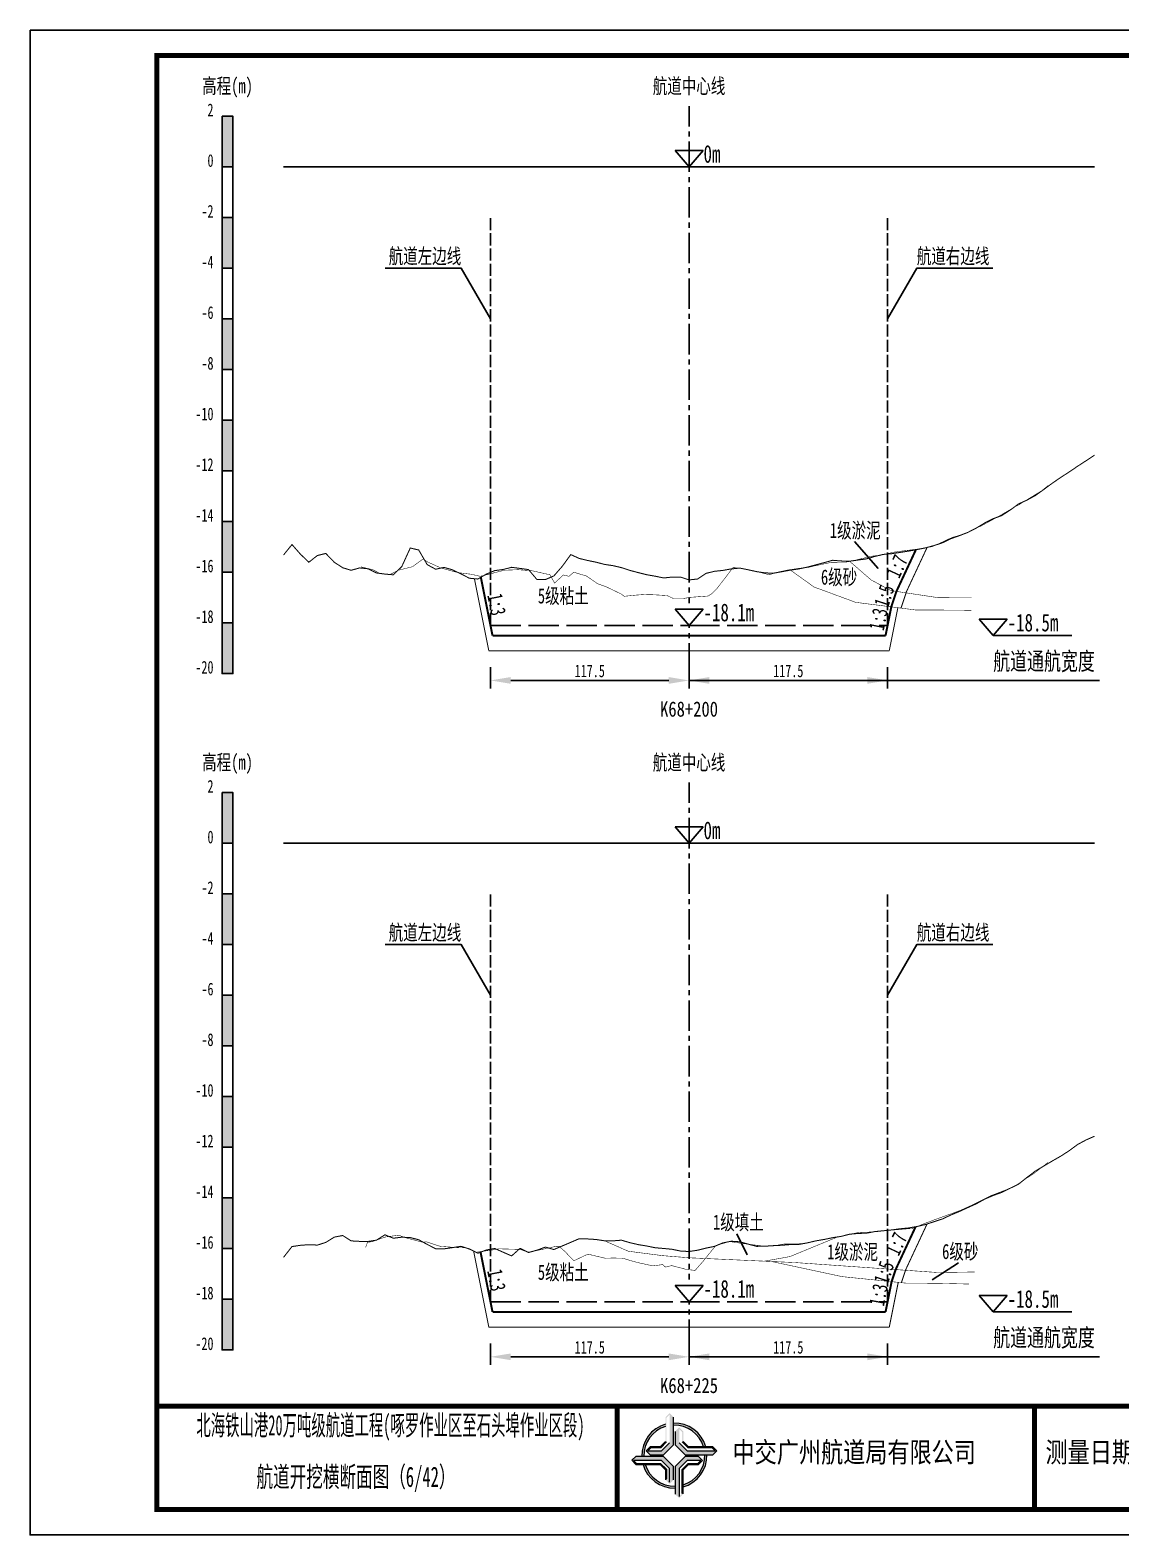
# Model space of a CAD drawing. Header units: millimetres. Extents: x 0 to 1680, y -8762 to 0.
# Drawn here: x 0 to 215.2, y -3861 to -3564 of the extents above; entities that cross this region are included whole.
import ezdxf
from ezdxf.enums import TextEntityAlignment as Align

# ---------------------------------------------------------------- set-up
doc = ezdxf.new("R2010")
doc.units = ezdxf.units.MM
for name, pattern in [('ACAD_ISO02W100', [15, 12, -3]), ('ACAD_ISO05W100', [33, 24, -3, 0, -3, 0, -3]), ('CENTER2', [1.125, 0.75, -0.125, 0.125, -0.125])]:
    doc.linetypes.add(name, pattern=pattern)
for name, color, linetype in [('0-桩号', 1, 'Continuous'), ('0-航道左右边线标注', 8, 'Continuous'), ('1-疏浚底高', 7, 'Continuous'), ('1-通航宽度', 7, 'Continuous'), ('1-通航底高', 7, 'Continuous'), ('202601', 5, 'Continuous'), ('DMX', 20, 'Continuous'), ('L1', 7, 'Continuous'), ('图幅外框线', 145, 'Continuous'), ('地质分层', 6, 'Continuous'), ('坡比', 1, 'Continuous'), ('尺寸标注', 1, 'Continuous'), ('开挖线', 4, 'Continuous'), ('标尺', 7, 'Continuous'), ('超挖线', 3, 'Continuous'), ('辅助框', 7, 'Continuous'), ('通航底面线', 7, 'ACAD_ISO02W100')]:
    doc.layers.add(name, color=color, linetype=linetype)
doc.styles.get("Standard").update_dxf_attribs({"font": 'arial.ttf'})
doc.styles.add('仿宋', font='仿宋_GB2312.ttf', dxfattribs={"width": 0.8})
doc.styles.add('仿宋GB2312', font='仿宋_GB2312.ttf', dxfattribs={"width": 0.7, "height": 2.5})
doc.styles.add('仿宋体', font='仿宋_GB2312.ttf', dxfattribs={"width": 0.8})
doc.dimstyles.new('2000', dxfattribs={"dimtxt": 3, "dimasz": 2.5, "dimexe": 1.25, "dimexo": 0.625, "dimtad": 1, "dimlfac": 2, "dimdsep": 46, "dimtxsty": 'Standard', "dimcen": 2.5, "dimadec": 0, "dimazin": 0, "dimtfac": 1, "dimtmove": 0, "dimatfit": 3, "dimfxl": 0, "dimarcsym": 0})

# ---------------------------------------------------------------- blocks, each defined once
blk = doc.blocks.new('标尺')
at = {"layer": '标尺', "linetype": 'Continuous'}
for points in [[(-2.116669999959413, 100), (0, 100), (0, 90), (-2.116669999959413, 90)], [(-2.116669999959413, 80), (0, 80), (0, 70), (-2.116669999959413, 70)], [(-2.116669999959413, 60), (0, 60), (0, 50), (-2.116669999959413, 50)], [(-2.116669999959413, 40), (0, 40), (0, 30), (-2.116669999959413, 30)], [(-2.116669999959413, 20), (0, 20), (0, 10), (-2.116669999959413, 10)], [(-2.116669999959413, 0), (0, 0), (0, -10), (-2.116669999959413, -10)]]:
    blk.add_hatch(color=256, dxfattribs=at).paths.add_polyline_path(points)
for p, q in [((-2.116669999959413, -10), (-2.116669999959413, 100)), ((0, -10), (0, 100)), ((-2.116669999959413, 80), (0, 80)), ((-2.116669999959413, 70), (0, 70)), ((-2.116669999959413, 60), (0, 60)), ((-2.116669999959413, 50), (0, 50)), ((-2.116669999959413, 40), (0, 40)), ((-2.116669999959413, 30), (0, 30)), ((-2.116669999959413, 20), (0, 20)), ((-2.116669999959413, 10), (0, 10)), ((-2.116669999959413, 0), (0, 0)), ((-2.116669999959413, -10), (0, -10))]:
    blk.add_line(p, q, dxfattribs=at)
at = {"layer": '标尺'}
for points in [[(-2.116669999959413, 100), (0, 100), (0, 90), (-2.116669999959413, 90)], [(-2.116669999959413, 100), (0, 100), (0, 90), (-2.116669999959413, 90)], [(-2.116669999959413, 80), (0, 80), (0, 70), (-2.116669999959413, 70)], [(-2.116669999959413, 80), (0, 80), (0, 70), (-2.116669999959413, 70)], [(-2.116669999959413, 60), (0, 60), (0, 50), (-2.116669999959413, 50)], [(-2.116669999959413, 60), (0, 60), (0, 50), (-2.116669999959413, 50)], [(-2.116669999959413, 40), (0, 40), (0, 30), (-2.116669999959413, 30)], [(-2.116669999959413, 40), (0, 40), (0, 30), (-2.116669999959413, 30)], [(-2.116669999959413, 20), (0, 20), (0, 10), (-2.116669999959413, 10)], [(-2.116669999959413, 20), (0, 20), (0, 10), (-2.116669999959413, 10)], [(-2.116669999959413, 0), (0, 0), (0, -10), (-2.116669999959413, -10)], [(-2.116669999959413, 0), (0, 0), (0, -10), (-2.116669999959413, -10)]]:
    blk.add_lwpolyline(points, close=True, dxfattribs=at)
at = {"layer": '标尺', "style": '仿宋GB2312', "width": 0.7}
blk.add_text('高程(m)', height=3, dxfattribs=at).set_placement((-1.058334999950603, 106.0000000009313), align=Align.MIDDLE_CENTER)
for s, p in [('2', (-3.816669999971054, 100)), ('0', (-3.816669999971054, 90)), ('-2', (-3.816669999971054, 80)), ('-4', (-3.816669999971054, 70)), ('-6', (-3.816669999971054, 60)), ('-8', (-3.816669999971054, 50)), ('-10', (-3.816669999971054, 40)), ('-12', (-3.816669999971054, 30)), ('-14', (-3.816669999971054, 20)), ('-16', (-3.816669999971054, 10)), ('-18', (-3.816669999971054, 0)), ('-20', (-3.816669999971054, -10))]:
    blk.add_text(s, height=2.5, dxfattribs=at).set_placement(p, align=Align.RIGHT)
blk = doc.blocks.new('*D193')
at = {"layer": 'Defpoints', "color": 0, "ltscale": 0.5}
for p in [(90.8333333335096, -3681.5), (130, -3681.5), (130, -3692.354008157976)]:
    blk.add_point(p, dxfattribs=at)
at = {"layer": '尺寸标注', "color": 0, "lineweight": -2, "ltscale": 0.5}
for p, q in [((90.8333333335096, -3689.75), (90.8333333335096, -3693.954008157976)), ((130, -3689.75), (130, -3693.954008157976)), ((94.8333333335096, -3692.354008157976), (126, -3692.354008157976))]:
    blk.add_line(p, q, dxfattribs=at)
at = {"layer": '尺寸标注', "color": 0, "ltscale": 0.5}
for points in [[(94.8333333335096, -3691.687341491309), (94.8333333335096, -3693.020674824642), (90.8333333335096, -3692.354008157976)], [(126, -3691.687341491309), (126, -3693.020674824642), (130, -3692.354008157976)]]:
    blk.add_solid(points, dxfattribs=at)
at = {"layer": '尺寸标注', "color": 0, "ltscale": 0.5, "insert": (110.4166666667548, -3690.479008157976), "char_height": 2.5, "attachment_point": 5, "style": '仿宋GB2312'}
blk.add_mtext('117.5', dxfattribs=at)
blk = doc.blocks.new('*D194')
at = {"layer": 'Defpoints', "color": 0, "ltscale": 0.5}
for p in [(90.8333333324227, -3815), (130, -3815), (130, -3825.853978083278)]:
    blk.add_point(p, dxfattribs=at)
at = {"layer": '尺寸标注', "color": 0, "lineweight": -2, "ltscale": 0.5}
for p, q in [((90.8333333324227, -3823.25), (90.8333333324227, -3827.453978083278)), ((130, -3823.25), (130, -3827.453978083278)), ((94.8333333324227, -3825.853978083278), (126, -3825.853978083278))]:
    blk.add_line(p, q, dxfattribs=at)
at = {"layer": '尺寸标注', "color": 0, "ltscale": 0.5}
for points in [[(94.8333333324227, -3825.187311416611), (94.8333333324227, -3826.520644749944), (90.8333333324227, -3825.853978083278)], [(126, -3825.187311416611), (126, -3826.520644749944), (130, -3825.853978083278)]]:
    blk.add_solid(points, dxfattribs=at)
at = {"layer": '尺寸标注', "color": 0, "ltscale": 0.5, "insert": (110.4166666662113, -3823.978978083278), "char_height": 2.5, "attachment_point": 5, "style": '仿宋GB2312'}
blk.add_mtext('117.5', dxfattribs=at)
blk = doc.blocks.new('*D134')
at = {"layer": 'Defpoints', "color": 0, "ltscale": 0.5}
for p in [(130, -3681.5), (169.166666666189, -3681.5), (169.166666666189, -3692.353954545268)]:
    blk.add_point(p, dxfattribs=at)
at = {"layer": '尺寸标注', "color": 0, "lineweight": -2, "ltscale": 0.5}
for p, q in [((130, -3689.75), (130, -3693.953954545268)), ((169.166666666189, -3689.75), (169.166666666189, -3693.953954545268)), ((134, -3692.353954545268), (165.166666666189, -3692.353954545268))]:
    blk.add_line(p, q, dxfattribs=at)
at = {"layer": '尺寸标注', "color": 0, "ltscale": 0.5}
for points in [[(134, -3691.687287878601), (134, -3693.020621211934), (130, -3692.353954545268)], [(165.166666666189, -3691.687287878601), (165.166666666189, -3693.020621211934), (169.166666666189, -3692.353954545268)]]:
    blk.add_solid(points, dxfattribs=at)
at = {"layer": '尺寸标注', "color": 0, "ltscale": 0.5, "insert": (149.5833333330945, -3690.478954545268), "char_height": 2.5, "attachment_point": 5, "style": '仿宋GB2312'}
blk.add_mtext('117.5', dxfattribs=at)
blk = doc.blocks.new('*D135')
at = {"layer": 'Defpoints', "color": 0, "ltscale": 0.5}
for p in [(130, -3815), (169.16666666649, -3815), (169.16666666649, -3825.853924459747)]:
    blk.add_point(p, dxfattribs=at)
at = {"layer": '尺寸标注', "color": 0, "lineweight": -2, "ltscale": 0.5}
for p, q in [((130, -3823.25), (130, -3827.453924459747)), ((169.16666666649, -3823.25), (169.16666666649, -3827.453924459747)), ((134, -3825.853924459747), (165.16666666649, -3825.853924459747))]:
    blk.add_line(p, q, dxfattribs=at)
at = {"layer": '尺寸标注', "color": 0, "ltscale": 0.5}
for points in [[(134, -3825.18725779308), (134, -3826.520591126413), (130, -3825.853924459747)], [(165.16666666649, -3825.18725779308), (165.16666666649, -3826.520591126413), (169.16666666649, -3825.853924459747)]]:
    blk.add_solid(points, dxfattribs=at)
at = {"layer": '尺寸标注', "color": 0, "ltscale": 0.5, "insert": (149.583333333245, -3823.978924459747), "char_height": 2.5, "attachment_point": 5, "style": '仿宋GB2312'}
blk.add_mtext('117.5', dxfattribs=at)
blk = doc.blocks.new('通航底高')
at = {"layer": '1-通航底高'}
for p, q in [((-2.762494692986365, 3.232132659759372), (5.923793651163578e-06, 6.932765245437622e-06)), ((2.762506540631875, 3.232132659759372), (-2.762494692986365, 3.232132659759372)), ((5.923793651163578e-06, 6.932765245437622e-06), (2.762506540631875, 3.232132659759372))]:
    blk.add_line(p, q, dxfattribs=at)
at = {"layer": '1-通航底高', "style": '仿宋', "width": 0.7}
blk.add_attdef('通航底高', (2.856129719933961, 0.8203305718488991), '', height=3.5, dxfattribs=at)
blk = doc.blocks.new('疏浚底高')
at = {"layer": '1-疏浚底高'}
for p, q in [((-2.762500616780017, 3.232125726994127), (0, 0)), ((2.762500616838224, 3.232125726994127), (-2.762500616780017, 3.232125726994127)), ((0, 0), (2.762500616838224, 3.232125726994127)), ((-5.923793651163578e-06, -6.932765245437622e-06), (15.51466270413067, -6.932765245437622e-06))]:
    blk.add_line(p, q, dxfattribs=at)
at = {"layer": '1-疏浚底高', "style": '仿宋', "width": 0.7}
blk.add_attdef('疏浚底高', (2.856123796140309, 0.8203236390836537), '', height=3.5, dxfattribs=at)

msp = doc.modelspace()

# ---------------------------------------------------------------- hatches: boundary and pattern name
at = {"layer": '辅助框'}
h = msp.add_hatch(color=5, dxfattribs=at)
h.paths.add_polyline_path([(126.9546421006709, -3837.745531914723), (126.1757059281856, -3836.967633330833), (125.3669512681752, -3837.776153838646), (125.3669512681752, -3842.536597661984), (124.2904413530022, -3843.612023077023), (122.3438002488702, -3843.612023077023), (121.5476570176869, -3844.407358599198), (122.3430715379506, -3845.199178399098), (124.978640901336, -3845.199178399098), (126.9546421006709, -3843.223855132592)])
h.paths.add_polyline_path([(126.1454878373831, -3842.835033672583), (124.5901777513116, -3844.390380010616), (121.8645652055531, -3844.390380010616), (122.4652603746146, -3843.792388775122), (124.40989160631, -3843.792388775122), (125.5465556779593, -3842.624466802609), (125.5465556779593, -3837.865021880639), (126.1454878373831, -3837.267331255448)], flags=16)
h = msp.add_hatch(color=5, dxfattribs=at)
edge = h.paths.add_edge_path()
edge.add_ellipse((127.1048981645197, -3845.349361724388), major_axis=(-6.017077195920141, 1.733884546287947e-06), ratio=0.9999999825377229, start_angle=-73.21171767175571, end_angle=1.446762146054482, ccw=False)
edge.add_line((125.3669512681752, -3839.588740435135), (125.3669512681752, -3839.167564622652))
edge.add_ellipse((127.1048981645197, -3845.349361724388), major_axis=(-6.421454345493813, 3.783831980513644e-06), ratio=0.9999999825377264, start_angle=-74.29719975771904, end_angle=1.35689506309039)
edge.add_line((120.685244392553, -3845.501418438208), (121.0897390788883, -3845.501279625189))
edge = h.paths.add_edge_path()
edge.add_ellipse((127.1048981645197, -3845.349361724388), major_axis=(-6.017077195920906, 2.624791690933952e-07), ratio=0.9999999825377339, start_angle=196.7802887631043, end_angle=271.43091869106274, ccw=False)
edge.add_line((132.8657615312129, -3843.612217217457), (133.2869208646506, -3843.612217217457))
edge.add_ellipse((127.1048981645197, -3845.349361724388), major_axis=(-6.42145434549481, 2.055023733972632e-07), ratio=0.9999999825377471, start_angle=195.6953323995753, end_angle=271.3407921785149)
edge.add_line((126.9546421006709, -3838.929665483964), (126.9546421006709, -3839.334160818589))
edge = h.paths.add_edge_path()
edge.add_ellipse((127.1048981645197, -3845.349361724388), major_axis=(-6.421454345494847, 2.398647111377442e-07), ratio=0.9999999825377328, start_angle=105.7065267224622, end_angle=181.3336320078198)
edge.add_line((133.5246130754143, -3845.199907793533), (133.1201189922184, -3845.199907793533))
edge.add_ellipse((127.1048981645197, -3845.349361724388), major_axis=(-6.017077195920033, 3.038804149501319e-06), ratio=0.9999999825377467, start_angle=106.79232762585761, end_angle=181.4233031416354, ccw=False)
edge.add_line((128.8432505388051, -3851.109860479367), (128.8432505388051, -3851.531044626963))
edge = h.paths.add_edge_path()
edge.add_ellipse((127.1048981645197, -3845.349361724388), major_axis=(6.017077195919978, 2.129043967020969e-06), ratio=0.9999999825377341, start_angle=196.8039056354283, end_angle=271.4347580706571, ccw=False)
edge.add_line((121.3447520372063, -3847.088882915747), (120.9235845126301, -3847.089027449381))
edge.add_ellipse((127.1048981645197, -3845.349361724388), major_axis=(6.421454345494965, 1.010893226884053e-06), ratio=0.9999999825377122, start_angle=195.7186902341801, end_angle=271.3444001294426)
edge.add_line((127.2555596849113, -3851.769048223508), (127.2555596849113, -3851.364552247775))
h = msp.add_hatch(color=5, dxfattribs=at)
h.paths.add_polyline_path([(129.2303930924922, -3845.199907793533), (134.7087164384514, -3845.199907793533), (135.4866149797231, -3844.420971685421), (134.6780945359856, -3843.612217217457), (129.9176505204826, -3843.612217217457), (128.8422251481801, -3842.53570710994), (128.8422251481801, -3840.589066240799), (128.046889540264, -3839.792922881615), (127.2550698900014, -3840.588337358963), (127.2550698900014, -3843.223906744015)])
h.paths.add_polyline_path([(128.0638683000296, -3842.835443487179), (128.0638683000296, -3840.109831133377), (128.6618594285637, -3840.7105261531), (128.6618594285637, -3842.655157427323), (129.8297815507442, -3843.791821563255), (134.5892263871819, -3843.791821563255), (135.1869169908255, -3844.39075359441), (129.6192146592826, -3844.39075359441)], flags=16)
h = msp.add_hatch(color=5, dxfattribs=at)
h.paths.add_polyline_path([(124.9782503556996, -3845.49994512273), (119.499927330175, -3845.50182517649), (118.7222961381465, -3846.281028228294), (119.5310940782219, -3847.089505327714), (124.2915378373652, -3847.087871709836), (125.3673325639456, -3848.164012334835), (125.3680006059199, -3850.110653374684), (126.1636093950063, -3850.90652363826), (126.9551560136467, -3850.110837432396), (126.9542515550345, -3847.475268389237)])
h.paths.add_polyline_path([(126.1455864884943, -3847.86400901438), (126.1465218583733, -3850.589621367943), (125.5483246263057, -3849.989131426346), (125.5476572892755, -3848.044500322831), (124.3793451341182, -3846.908237114918), (119.6199005754083, -3846.909870391381), (119.0220044663936, -3846.311143438351), (124.5897064988702, -3846.30923279382)], flags=16)
h = msp.add_hatch(color=5, dxfattribs=at)
h.paths.add_polyline_path([(129.2315609056145, -3845.499116607201), (127.2555596849113, -3847.474439873707), (127.2555596849113, -3852.952763262284), (128.0344958787649, -3853.730661675465), (128.8432505388051, -3852.922141167653), (128.8432505388051, -3848.161697344315), (129.9197604539484, -3847.086271929276), (131.8664015580803, -3847.086271929276), (132.6625447679251, -3846.290936407101), (131.8671302476614, -3845.499116607201)])
h.paths.add_polyline_path([(129.6200240770072, -3846.307915166866), (132.3456365800589, -3846.307915166866), (131.744941432336, -3846.905906231177), (129.8003101793021, -3846.905906231177), (128.6636461076528, -3848.07382820369), (128.6636461076528, -3852.833273125661), (128.0647139695674, -3853.430963750851), (128.0647139695674, -3847.863261333716)], flags=16)

# ---------------------------------------------------------------- linework, layer by layer
at = {"layer": '0-航道左右边线标注', "linetype": 'ACAD_ISO02W100', "ltscale": 0.2}
for points in [[(90.83333333350947, -3681.5), (90.83333333350947, -3601)], [(169.1666666661886, -3681.5), (169.1666666661886, -3601)], [(90.83333333242263, -3815), (90.83333333242263, -3734.5)], [(169.1666666664896, -3815), (169.1666666664896, -3734.5)]]:
    msp.add_lwpolyline(points, dxfattribs=at)
at = {"layer": '0-航道左右边线标注'}
for points in [[(90.8333333335096, -3621), (85.05983064164242, -3610.999999999984), (70.05983064164242, -3610.99999999994)], [(169.166666666189, -3621), (174.9401693581144, -3611.000000000016), (189.9401693581144, -3611.00000000006)], [(90.8333333324227, -3754.5), (85.05983064055552, -3744.499999999984), (70.05983064055552, -3744.49999999994)], [(169.16666666649, -3754.5), (174.9401693584154, -3744.500000000016), (189.9401693584154, -3744.50000000006)]]:
    msp.add_lwpolyline(points, dxfattribs=at)
at = {"layer": '1-通航宽度'}
for points in [[(130, -3692.35), (211, -3692.35)], [(130, -3825.85), (211, -3825.85)]]:
    msp.add_lwpolyline(points, dxfattribs=at)
at = {"layer": '202601', "color": 1, "linetype": 'Continuous', "const_width": 0.1}
msp.add_lwpolyline([(66.1840000001985, -3804.249999999069), (66.5668888890875, -3803.249999999069), (67.28688888908749, -3803.149997710251), (67.3802222224205, -3803.149997710251), (70.0902222224205, -3802.199999808335), (72.7135555557545, -3801.850001334215), (74.07688888908748, -3802.349998473191), (77.4868888890875, -3803.249999999069), (78.20355555575449, -3803.149997710251), (80.5935555557545, -3803.950001715683), (80.95355555575449, -3804.04999923613), (80.9902222224205, -3804.04999923613), (84.9335555557545, -3804.350001334215), (85.7668888890875, -3804.300000189804), (88.10688888908749, -3805.199996947312), (89.11355555575449, -3805.050003050827), (91.2968888890875, -3804.749996184372), (92.3902222224205, -3804.55000114348), (92.99688888908749, -3804.55000114348), (96.7135555557545, -3804.650003432297), (98.2102222224205, -3805.199996947312), (99.8868888890875, -3804.8999996176), (103.7402222224205, -3804.04999923613), (104.3768888890875, -3804.04999923613), (105.5502222224205, -3805.100004195236), (107.2735555557545, -3806.899997710252), (109.6802222224205, -3805.749999999069), (109.8968888890875, -3805.69999885466), (110.1035555557545, -3805.599996565842), (113.4768888890875, -3806.399995802902), (115.0435555557545, -3806.350004195236), (116.9368888890875, -3806.399995802902), (118.9368888890875, -3806.999999999069), (120.3402222224205, -3807.349998473191), (122.8302222224205, -3807.900001524948), (124.8168888890875, -3807.649995802902), (125.3568888890875, -3808.149997710251), (126.5702222224205, -3807.850000380539), (129.4735555557545, -3808.599998473191), (131.1868888890875, -3808.800003050827), (132.6868888890875, -3807.100002287888), (135.1868888890875, -3803.999998091721), (136.2868888890875, -3803.599998473191), (137.9702222224205, -3803.100001334215), (141.0402222224205, -3803.550002097153), (141.5768888890875, -3803.599998473191), (141.9335555557545, -3803.6499996176), (144.6402222224205, -3803.999998091721), (147.5302222224205, -3803.799998282456), (148.6835555557545, -3803.599998473191), (151.1468888890875, -3803.599998473191), (153.0868888890875, -3803.399998663925), (154.7702222224205, -3802.999999045395), (155.9768888890875, -3802.749998091721), (157.1235555557545, -3802.549998282456), (159.9302222224205, -3802.05000114348), (163.2602222224205, -3801.349999426865), (164.1802222224205, -3801.250001906418), (165.1568888890875, -3801.250001906418), (167.1768888890875, -3801.1499996176), (168.0435555557545, -3801.000000952744), (171.2335555557545, -3800.749999999069), (173.5168888890875, -3800.550000189804), (174.1135555557545, -3800.499999045395), (176.6968888890875, -3799.44999885466), (177.5068888890875, -3799.150001524948), (177.8035555557545, -3799.04999923613), (178.4168888890875, -3798.799998282456), (181.9102222224205, -3797.549998282456), (183.5368888890875, -3796.94999885466), (186.0702222224205, -3795.80000114348), (187.2268888890875, -3795.200001715683), (189.6735555557545, -3793.999998091721), (191.4968888890875, -3793.30000114348), (193.2035555557545, -3792.650000571274), (194.4302222224205, -3792.05000114348), (196.7535555557545, -3790.499999045395), (197.4502222224205, -3790.049998282456), (198.0002222224205, -3789.699999808335), (200.8035555557545, -3787.500001906418), (200.8335555557545, -3787.500001906418)], dxfattribs=at)
at = {"layer": 'DMX', "color": 7, "linetype": 'Continuous', "const_width": 0.2}
for points in [[(50, -3667.600000000093), (50, -3667.600000000093), (51.66666666668607, -3665.535000000149), (53.33333333331393, -3667.439999999944), (55, -3669.024999999907), (56.66666666668607, -3667.705000000075), (58.33333333331393, -3667.290000000037), (60, -3669.020000000019), (61.66666666668607, -3670.10999999987), (63.33333333331393, -3670.620000000112), (65, -3670.149999999907), (66.66666666668607, -3670.314999999944), (68.33333333331393, -3671.14000000013), (70, -3671.365000000224), (71.66666666668607, -3671.509999999776), (73.33333333331393, -3669.870000000112), (75, -3666.220000000205), (76.66666666668607, -3666.60999999987), (78.33333333331393, -3669.490000000224), (80, -3670.404999999795), (81.66666666668607, -3670.044999999925), (83.33333333331393, -3670.524999999907), (85, -3671.330000000075), (86.66666666668607, -3672.185000000056), (88.33333333331393, -3672.345000000205), (90, -3671.375), (91.66666666668607, -3670.680000000168), (93.33333333331393, -3670.455000000075), (95, -3670.029999999795), (96.66666666668607, -3670.25), (98.33333333331393, -3670.479999999981), (100, -3672.450000000186), (101.6666666666861, -3672.444999999832), (103.3333333333139, -3671.729999999981), (105, -3669.819999999832), (106.6666666666861, -3667.520000000019), (108.3333333333139, -3668.274999999907), (110, -3668.680000000168), (111.6666666666861, -3669.020000000019), (113.3333333333139, -3669.455000000075), (115, -3669.705000000075), (116.6666666666861, -3670.089999999851), (118.3333333333139, -3670.64000000013), (120, -3671.080000000075), (121.6666666666861, -3671.495000000112), (123.3333333333139, -3671.785000000149), (125, -3672.129999999888), (126.6666666666861, -3671.955000000075), (128.3333333333139, -3671.959999999963), (130, -3672.51500000013), (131.6666666666861, -3672.339999999851), (133.3333333333139, -3671.229999999981), (135, -3670.819999999832), (136.6666666666861, -3670.64000000013), (138.3333333333139, -3670.345000000205), (140, -3670.180000000168), (141.6666666666861, -3670.51500000013), (143.3333333333139, -3670.879999999888), (145, -3671.134999999776), (146.6666666666861, -3671.185000000056), (148.3333333333139, -3670.899999999907), (150, -3670.580000000075), (151.6666666666861, -3670.339999999851), (153.3333333333139, -3669.990000000224), (155, -3669.549999999814), (156.6666666666861, -3669.104999999981), (158.3333333333139, -3668.64000000013), (160, -3668.779999999795), (161.6666666666861, -3668.825000000186), (163.3333333333139, -3668.589999999851), (165, -3668.365000000224), (166.6666666666861, -3667.879999999888), (168.3333333333139, -3667.479999999981), (170, -3667.334999999963), (171.6666666666861, -3667.084999999963), (173.3333333333139, -3666.825000000186), (175, -3666.520000000019), (176.6666666666861, -3666.189999999944), (178.3333333333139, -3665.73499999987), (180, -3665.185000000056), (181.6666666666861, -3664.379999999888), (183.3333333333139, -3663.779999999795), (185, -3663.145000000019), (186.6666666666861, -3662.285000000149), (188.3333333333139, -3661.274999999907), (190, -3660.435000000056), (191.6666666666861, -3659.825000000186), (193.3333333333139, -3658.754999999888), (195, -3657.520000000019), (196.6666666666861, -3656.76500000013), (198.3333333333139, -3655.85999999987), (200, -3654.660000000149), (201.6666666666861, -3653.430000000168), (203.3333333333139, -3652.285000000149), (205, -3651.209999999963), (206.6666666666861, -3650.075000000186), (208.3333333333139, -3648.995000000112), (209.9999999999995, -3647.895000000019)], [(50, -3806.220000000205), (50, -3806.220000000205), (51.66666666668607, -3804.089999999851), (53.33333333331393, -3803.845000000205), (55, -3803.720000000205), (56.66666666668607, -3803.799999999814), (58.33333333331393, -3803.274999999907), (60, -3802.23499999987), (61.66666666668607, -3801.904999999795), (63.33333333331393, -3802.970000000205), (65, -3803.064999999944), (66.66666666668607, -3803.080000000075), (68.33333333331393, -3802.830000000075), (70, -3801.770000000019), (71.66666666668607, -3802.444999999832), (73.33333333331393, -3802.240000000224), (75, -3802.319999999832), (76.66666666668607, -3802.745000000112), (78.33333333331393, -3803.665000000037), (80, -3804.509999999776), (81.66666666668607, -3804.535000000149), (83.33333333331393, -3804.299999999814), (85, -3804.040000000037), (86.66666666668607, -3804.564999999944), (88.33333333331393, -3805.410000000149), (90, -3804.770000000019), (91.66666666668607, -3804.464999999851), (93.33333333331393, -3805.209999999963), (95, -3805.935000000056), (96.66666666668607, -3804.444999999832), (98.33333333331393, -3805.259999999776), (100, -3804.805000000168), (101.6666666666861, -3804.194999999832), (103.3333333333139, -3804.674999999814), (105, -3803.964999999851), (106.6666666666861, -3803.259999999776), (108.3333333333139, -3802.535000000149), (110, -3802.589999999851), (111.6666666666861, -3802.694999999832), (113.3333333333139, -3802.955000000075), (115, -3802.964999999851), (116.6666666666861, -3802.830000000075), (118.3333333333139, -3803.325000000186), (120, -3803.709999999963), (121.6666666666861, -3803.98499999987), (123.3333333333139, -3804.325000000186), (125, -3804.470000000205), (126.6666666666861, -3804.629999999888), (128.3333333333139, -3804.979999999981), (130, -3805.064999999944), (131.6666666666861, -3804.814999999944), (133.3333333333139, -3804.399999999907), (135, -3804.064999999944), (136.6666666666861, -3803.365000000224), (138.3333333333139, -3803.040000000037), (140, -3803.149999999907), (141.6666666666861, -3803.60999999987), (143.3333333333139, -3804.049999999814), (145, -3804.01500000013), (146.6666666666861, -3803.915000000037), (148.3333333333139, -3803.830000000075), (150, -3803.689999999944), (151.6666666666861, -3803.665000000037), (153.3333333333139, -3803.365000000224), (155, -3802.970000000205), (156.6666666666861, -3802.689999999944), (158.3333333333139, -3802.334999999963), (160, -3802.084999999963), (161.6666666666861, -3801.654999999795), (163.3333333333139, -3801.5), (165, -3801.450000000186), (166.6666666666861, -3801.129999999888), (168.3333333333139, -3800.975000000093), (170, -3800.805000000168), (171.6666666666861, -3800.580000000075), (173.3333333333139, -3800.419999999925), (175, -3800.125), (176.6666666666861, -3799.73499999987), (178.3333333333139, -3799.180000000168), (180, -3798.64000000013), (181.6666666666861, -3797.854999999981), (183.3333333333139, -3797.165000000037), (185, -3796.399999999907), (186.6666666666861, -3795.649999999907), (188.3333333333139, -3794.725000000093), (190, -3794.009999999776), (191.6666666666861, -3793.410000000149), (193.3333333333139, -3792.589999999851), (195, -3791.785000000149), (196.6666666666861, -3790.450000000186), (198.3333333333139, -3789.180000000168), (200, -3788.189999999944), (201.6666666666861, -3787.200000000186), (203.3333333333139, -3786.25), (205, -3785.174999999814), (206.6666666666861, -3783.939999999944), (208.3333333333139, -3783.044999999925), (209.9999999999998, -3782.314999999944)]]:
    msp.add_lwpolyline(points, dxfattribs=at)
at = {"layer": 'L1', "linetype": 'CENTER2', "ltscale": 8}
for p, q in [((129.9999999999995, -3691), (129.9999999999995, -3579)), ((129.9999999999995, -3824.499999999069), (129.9999999999995, -3712.499999999069))]:
    msp.add_line(p, q, dxfattribs=at)
at = {"layer": 'L1'}
for p, q in [((127.2374993832195, -3587.767874272773), (129.9999999999995, -3590.999999999767)), ((132.7625006168377, -3587.767874272773), (127.2374993832195, -3587.767874272773)), ((129.9999999999995, -3590.999999999767), (132.7625006168377, -3587.767874272773)), ((49.99999999999949, -3590.999999999767), (209.9999999999995, -3591.000000000233)), ((127.2374993832195, -3721.267874271842), (129.9999999999995, -3724.499999998836)), ((132.7625006168377, -3721.267874271842), (127.2374993832195, -3721.267874271842)), ((129.9999999999995, -3724.499999998836), (132.7625006168377, -3721.267874271842)), ((49.99999999999949, -3724.499999998836), (209.9999999999995, -3724.499999999302))]:
    msp.add_line(p, q, dxfattribs=at)
at = {"layer": '地质分层', "linetype": 'Continuous'}
msp.add_line((141.4800384384216, -3805.708332156741), (139.412795507058, -3801.57720193575), dxfattribs=at)
at = {"layer": '地质分层'}
for points in [[(162.6225768044874, -3664.911825221275), (167.284371397594, -3670.28769214635)], [(183.1416308556218, -3807.288827772958), (177.9834703124579, -3810.68244457139)]]:
    msp.add_lwpolyline(points, dxfattribs=at)
at = {"layer": '地质分层', "linetype": 'ACAD_ISO05W100', "ltscale": 0.2, "const_width": 0.1, "flags": 128}
for points in [[(150, -3670.580000000075), (154.657005565241, -3673.913377540186), (162.862903976813, -3676.939554523677), (174.7423312291503, -3678.454032445326), (179.1664774639648, -3678.462500059512), (185.7261530864851, -3678.513935809876)], [(161.6666666666861, -3668.825000000186), (165.9374094503, -3672.529505970888), (169.8274527611211, -3674.621986475773), (179.1664774639648, -3676.024999925401), (185.7744237034472, -3676.06138990994)], [(113.3333333333139, -3802.955000000075), (118.0299743972719, -3805.015268071555), (124.7996601583436, -3805.885050804354), (130, -3806.303213231266), (150.9762595761567, -3807.249470363371), (179.1664774639648, -3809.219999910332), (186.3371440327703, -3809.105260932084)], [(144.8642394563649, -3806.973751872778), (149.9009043751284, -3806.071234328672), (159.3349850519444, -3802.184752242174)], [(146.2424891418777, -3807.035925902892), (160.1709074005485, -3810.022771216929), (172.7503981059417, -3811.303825018927), (179.1664774639648, -3811.345000118949), (185.2507372343983, -3811.49044973318)]]:
    msp.add_lwpolyline(points, dxfattribs=at)
at = {"layer": '开挖线', "linetype": 'Continuous', "const_width": 0.4, "flags": 128}
for points in [[(170.9163570032634, -3674.785573932247), (174.7524872493601, -3666.56529483341)], [(91.23333333174776, -3683.499999992169), (88.93258091485023, -3671.996237907681)], [(169.8993441927345, -3677.836612363896), (170.9163570032634, -3674.785573932247)], [(168.76666666708, -3683.499999992169), (169.8993441927345, -3677.836612363896)], [(91.23333333174776, -3683.499999992169), (168.76666666708, -3683.499999992169)], [(170.7585654270823, -3808.632276922065), (174.7041944524649, -3800.1773575819)], [(91.23333333174776, -3816.999999992169), (88.87382367508764, -3805.202451708868)], [(169.9626800621037, -3811.019933017049), (170.7585654270823, -3808.632276922065)], [(168.76666666708, -3816.999999992169), (169.9626800621037, -3811.019933017049)], [(91.23333333174776, -3816.999999992169), (168.76666666708, -3816.999999992169)]]:
    msp.add_lwpolyline(points, dxfattribs=at)
at = {"layer": '超挖线', "linetype": 'ACAD_ISO02W100', "ltscale": 0.5, "const_width": 0.2, "flags": 128}
for points in [[(172.7853273753061, -3675.066351706411), (176.9657248509873, -3666.108357115615)], [(90.50000003170533, -3686.499999992169), (87.65599513998832, -3672.279975533584)], [(171.8178284818234, -3678.081195039234), (172.8209903610036, -3675.071709401693)], [(169.4999999671222, -3686.499999992169), (171.1995261164397, -3678.002369245583)], [(90.50000003170533, -3686.499999992169), (169.4999999671222, -3686.499999992169)], [(172.6953852947699, -3808.767662919847), (176.9555150257031, -3799.638813496366)], [(90.50000003170533, -3819.999999992169), (87.49721793153887, -3804.986089491336)], [(171.8970293286349, -3811.21692076006), (172.713037309802, -3808.768896816559)], [(169.4999999671222, -3819.999999992169), (171.2693989741771, -3811.153004956896)], [(90.50000003170533, -3819.999999992169), (169.4999999671222, -3819.999999992169)]]:
    msp.add_lwpolyline(points, dxfattribs=at)
at = {"layer": '辅助框', "color": 5, "linetype": 'Continuous', "lineweight": 0}
for p, q in [((126.9546421006709, -3843.223855132592), (126.9546421006709, -3837.745531914723)), ((125.3669512681752, -3842.536597661984), (124.2904413530022, -3843.612023077023)), ((125.5465556779593, -3842.624466802609), (124.40989160631, -3843.792388775122)), ((124.5901777513116, -3844.390380010616), (126.1454878373831, -3842.835033672583)), ((127.2550698900014, -3840.588337358963), (127.2550698900014, -3843.223906744015)), ((128.0638683000296, -3842.835443487179), (129.6192146592826, -3844.39075359441)), ((129.8297815507442, -3843.791821563255), (128.6618594285637, -3842.655157427323)), ((129.9176505204826, -3843.612217217457), (128.8422251481801, -3842.53570710994)), ((119.499927330175, -3845.50182517649), (118.7222961381465, -3846.281028228294)), ((124.9782503556996, -3845.49994512273), (119.499927330175, -3845.50182517649)), ((122.3438002488702, -3843.612023077023), (121.5476570176869, -3844.407358599198)), ((121.5476570176869, -3844.407358599198), (122.3430715379506, -3845.199178399098)), ((122.4652603746146, -3843.792388775122), (121.8645652055531, -3844.390380010616)), ((121.8645652055531, -3844.390380010616), (124.5901777513116, -3844.390380010616)), ((122.3430715379506, -3845.199178399098), (124.978640901336, -3845.199178399098)), ((124.2904413530022, -3843.612023077023), (122.3438002488702, -3843.612023077023)), ((124.40989160631, -3843.792388775122), (122.4652603746146, -3843.792388775122)), ((126.9542515550345, -3847.475268389237), (124.9782503556996, -3845.49994512273)), ((124.978640901336, -3845.199178399098), (126.9546421006709, -3843.223855132592)), ((127.2550698900014, -3843.223906744015), (129.2303930924922, -3845.199907793533)), ((129.2315609056145, -3845.499116607201), (127.2555596849113, -3847.474439873707)), ((129.2303930924922, -3845.199907793533), (134.7087164384514, -3845.199907793533)), ((131.8671302476614, -3845.499116607201), (129.2315609056145, -3845.499116607201)), ((129.6192146592826, -3844.39075359441), (135.1869169908255, -3844.39075359441)), ((134.5892263871819, -3843.791821563255), (129.8297815507442, -3843.791821563255)), ((134.6780945359856, -3843.612217217457), (129.9176505204826, -3843.612217217457)), ((132.6625447679251, -3846.290936407101), (131.8671302476614, -3845.499116607201)), ((135.1869169908255, -3844.39075359441), (134.5892263871819, -3843.791821563255)), ((135.4866149797231, -3844.420971685421), (134.6780945359856, -3843.612217217457)), ((134.7087164384514, -3845.199907793533), (135.4866149797231, -3844.420971685421)), ((118.7222961381465, -3846.281028228294), (119.5310940782219, -3847.089505327714)), ((124.5897064988702, -3846.30923279382), (119.0220044663936, -3846.311143438351)), ((119.0220044663936, -3846.311143438351), (119.6199005754083, -3846.909870391381)), ((119.5310940782219, -3847.089505327714), (124.2915378373652, -3847.087871709836)), ((119.6199005754083, -3846.909870391381), (124.3793451341182, -3846.908237114918)), ((124.2915378373652, -3847.087871709836), (125.3673325639456, -3848.164012334835)), ((124.3793451341182, -3846.908237114918), (125.5476572892755, -3848.044500322831)), ((126.1455864884943, -3847.86400901438), (124.5897064988702, -3846.30923279382)), ((125.3673325639456, -3848.164012334835), (125.3680006059199, -3850.110653374684)), ((125.5476572892755, -3848.044500322831), (125.5483246263057, -3849.989131426346)), ((126.1465218583733, -3850.589621367943), (126.1455864884943, -3847.86400901438)), ((126.9551560136467, -3850.110837432396), (126.9542515550345, -3847.475268389237)), ((127.2555596849113, -3847.474439873707), (127.2555596849113, -3852.952763262284)), ((129.6200240770072, -3846.307915166866), (128.0647139695674, -3847.863261333716)), ((128.0647139695674, -3847.863261333716), (128.0647139695674, -3853.430963750851)), ((128.6636461076528, -3848.07382820369), (129.8003101793021, -3846.905906231177)), ((128.6636461076528, -3852.833273125661), (128.6636461076528, -3848.07382820369)), ((128.8432505388051, -3848.161697344315), (129.9197604539484, -3847.086271929276)), ((128.8432505388051, -3852.922141167653), (128.8432505388051, -3848.161697344315)), ((132.3456365800589, -3846.307915166866), (129.6200240770072, -3846.307915166866)), ((129.8003101793021, -3846.905906231177), (131.744941432336, -3846.905906231177)), ((129.9197604539484, -3847.086271929276), (131.8664015580803, -3847.086271929276)), ((131.744941432336, -3846.905906231177), (132.3456365800589, -3846.307915166866)), ((131.8664015580803, -3847.086271929276), (132.6625447679251, -3846.290936407101))]:
    msp.add_line(p, q, dxfattribs=at)
at = {"layer": '辅助框', "color": 24, "const_width": 1}
for points in [[(25.00000000039751, -3835.581966023392), (415.0000000003975, -3835.581966023392)], [(115.8011873343321, -3835.581966023392), (115.8011873343321, -3856)], [(198.1590174286153, -3835.581966023392), (198.1590174286153, -3856)]]:
    msp.add_lwpolyline(points, dxfattribs=at)
at = {"layer": '辅助框', "color": 5, "linetype": 'Continuous', "lineweight": 0}
for major_axis, ratio, start_param, end_param in [((-6.421454345493874, 3.783831980513667e-06), 0.9999999825377256, -1.296730760784131, 0.02368228645498349), ((-6.017077195920137, 1.733884546287946e-06), 0.9999999825377225, -1.277785524412653, 0.02525076294187012), ((-6.421454345494849, 2.055023733972644e-07), 0.9999999825377464, 3.415527881157325, 4.735790218484762), ((-6.017077195920323, 2.624791690933738e-07), 0.9999999825377344, 3.434463941941369, 4.737363222872061), ((-6.421454345494839, 2.398647111377438e-07), 0.9999999825377329, 1.844926932154336, 3.164868923136232), ((-6.017077195919474, 3.038804149501042e-06), 0.9999999825377472, 1.863877732939714, 3.166433979665309), ((6.421454345494936, 1.01089322688405e-06), 0.9999999825377134, 3.415935552277314, 4.735853189107702), ((6.017077195919973, 2.129043967020968e-06), 0.9999999825377346, 3.434876134122447, 4.737430232687218)]:
    msp.add_ellipse((127.1048981645197, -3845.349361724388), major_axis=major_axis, ratio=ratio, start_param=start_param, end_param=end_param, dxfattribs=at)

# ---------------------------------------------------------------- block references
at = {"layer": '1-疏浚底高'}
for p in [(190, -3683.5), (190, -3817)]:
    msp.add_blockref('疏浚底高', p, dxfattribs=at).add_auto_attribs({'疏浚底高': '-18.5m'})
at = {"layer": '标尺'}
for p in [(39.99999999999949, -3681), (39.99999999999949, -3814.499999999069)]:
    msp.add_blockref('标尺', p, dxfattribs=at)

# ---------------------------------------------------------------- texts
at = {"layer": '0-航道左右边线标注', "style": '仿宋', "width": 0.7}
for p in [(85.05983064164242, -3610.999999999984), (85.05983064055552, -3744.499999999984)]:
    msp.add_text('航道左边线', height=3, dxfattribs=at).set_placement(p, align=Align.BOTTOM_RIGHT)
for p in [(174.9401693581144, -3611.000000000016), (174.9401693584154, -3744.500000000016)]:
    msp.add_text('航道右边线', height=3, dxfattribs=at).set_placement(p, align=Align.BOTTOM_LEFT)
at = {"layer": '1-通航宽度', "style": '仿宋', "width": 0.7}
for p in [(190, -3691.35), (190, -3824.85)]:
    msp.add_text('航道通航宽度', height=3.5, dxfattribs=at).set_placement(p, align=Align.BOTTOM_LEFT)
at = {"layer": 'L1', "style": '仿宋', "width": 0.7}
for p in [(129.9999999999995, -3575.02892156085), (129.9999999999995, -3708.528921559919)]:
    msp.add_text('航道中心线', height=3, dxfattribs=at).set_placement(p, align=Align.MIDDLE_CENTER)
for p in [(132.8561237953249, -3590.179669429315), (132.8561237953249, -3723.679669428384)]:
    msp.add_text('0m ', height=3.5, dxfattribs=at).set_placement(p)
at = {"layer": '地质分层', "linetype": 'Continuous', "style": '仿宋GB2312', "width": 0.7}
for s, p in [('1级淤泥', (162.7951257393103, -3662.730878634345)), ('6级砂', (159.599186347603, -3671.950662196272)), ('5级粘土', (105.1829318263187, -3675.654603305931)), ('1级填土', (139.7345665200625, -3799.26648420222)), ('1级淤泥', (162.2751747274507, -3805.112226440026)), ('6级砂', (183.5081039447415, -3805.063478952317)), ('5级粘土', (105.1829318263187, -3809.154603305931))]:
    msp.add_text(s, height=3, dxfattribs=at).set_placement(p, align=Align.MIDDLE_CENTER)
at = {"layer": '坡比', "style": '仿宋体', "width": 0.7}
for s, rotation, p in [('1:7', 65, (171.0220548463471, -3669.829665594968)), ('1:5', 72, (168.5104818865155, -3675.678643962185)), ('1:3', 281, (92.04411455649144, -3677.355867088701)), ('1:3', 79, (167.3718374727505, -3680.27610693663)), ('1:7', 65, (170.919004697771, -3803.559065525632)), ('1:5', 72, (168.4632603648959, -3809.193636788312)), ('1:3', 281, (92.01474340264532, -3810.709011319471)), ('1:3', 79, (167.4035054074351, -3813.617767263207))]:
    msp.add_text(s, height=3, rotation=rotation, dxfattribs=at).set_placement(p, align=Align.MIDDLE)
at = {"layer": '辅助框', "color": 7, "style": '仿宋GB2312'}
for s, width, p in [('北海铁山港20万吨级航道工程(啄罗作业区至石头埠作业区段)', 0.52, (71.09226410041967, -3839.34125590487)), ('         航道开挖横断面图（6/42）', 0.6, (56.94663041044751, -3849.528455383558))]:
    msp.add_text(s, height=4, dxfattribs=dict(at, width=width)).set_placement(p, align=Align.MIDDLE_CENTER)
at = {"layer": '辅助框', "lineweight": 0, "char_height": 4, "width": 115.8863471220259, "attachment_point": 1}
for s, insert in [('{\\fKaiTi|b0|i0|c134|p49;\\W0.8;中交广州航道局有限公司}', (138.58288733577, -3842.682042507085)), ('{\\fKaiTi|b0|i0|c134|p49;\\W0.8;测量日期：2026年1月21日}', (200.3284275267631, -3842.682042507085))]:
    msp.add_mtext(s, dxfattribs=dict(at, insert=insert))

# ---------------------------------------------------------------- wipeouts: each hides what was drawn before it
for points in [[(124.1678378378376, -3699.605927027027), (124.1678378378376, -3696.451872972973), (135.76729729729703, -3696.451872972973), (135.76729729729703, -3699.605927027027)], [(124.1678378378376, -3833.105927026096), (124.1678378378376, -3829.951872972042), (135.76729729729703, -3829.951872972042), (135.76729729729703, -3833.105927026096)]]:
    msp.add_wipeout(points).dxf.layer = '0-桩号'

# ---------------------------------------------------------------- next in the draw order: texts
at = {"layer": '0-桩号', "style": '仿宋', "width": 0.8}
for s, p in [('K68+200', (130, -3698.0289)), ('K68+225', (130, -3831.5289))]:
    msp.add_text(s, height=3, dxfattribs=at).set_placement(p, align=Align.MIDDLE)

# ---------------------------------------------------------------- next in the draw order: wipeouts: each hides what was drawn before it
for points in [[(143.32193774963503, -3681.5), (127.13043391627411, -3681.5), (127.13043391627411, -3677.1510097102982), (143.32193774963503, -3677.1510097102982)], [(143.32193774963503, -3815), (127.13043391627411, -3815), (127.13043391627411, -3810.6510097102982), (143.32193774963503, -3810.6510097102982)]]:
    msp.add_wipeout(points).dxf.layer = '1-通航底高'

# ---------------------------------------------------------------- next in the draw order: linework, layer by layer
at = {"layer": '202601', "color": 1, "linetype": 'Continuous', "const_width": 0.1}
msp.add_lwpolyline([(65.29699999980048, -3669.95), (67.61688888868946, -3670.499998092652), (69.05688888868949, -3671.249996185303), (71.09688888868948, -3671.399999618531), (72.66688888868947, -3670.60000038147), (75.46355555535648, -3669.899998664856), (77.57688888868947, -3668.350001335145), (78.26355555535648, -3668.899999618531), (81.03022222202247, -3670.149999618531), (83.38022222202248, -3670.800000190735), (84.57355555535648, -3671.100002288819), (87.04355555535648, -3671.399999618531), (88.76022222202249, -3671.799999237061), (89.24688888868947, -3671.699996948243), (93.59688888868948, -3670.60000038147), (93.66355555535648, -3670.60000038147), (93.74688888868947, -3670.60000038147), (96.30022222202248, -3670.499998092652), (98.14355555535647, -3670.650001525879), (98.25688888868947, -3670.60000038147), (98.31688888868948, -3670.549999237061), (102.5602222220225, -3671.50000190735), (103.4768888886895, -3673.150001525879), (105.1802222220225, -3671.550003051758), (106.3168888886895, -3671.799999237061), (107.2502222220225, -3671), (109.7802222220225, -3671.749998092652), (111.9268888886895, -3673.250003814698), (113.7102222220225, -3673.899999618531), (116.6202222220225, -3675.300003051758), (117.1935555553565, -3675.750003814698), (119.6935555553565, -3675.499998092652), (121.2035555553565, -3675.399995803833), (123.0668888886895, -3675.449996948243), (125.6635555553565, -3675.60000038147), (126.9335555553565, -3676.200004577637), (128.7768888886895, -3676.200004577637), (130.2735555553565, -3675.949998855591), (133.7302222220225, -3675.700002670289), (134.4002222220225, -3675.300003051758), (135.6035555553565, -3674.100004196167), (138.6668888886895, -3670.099998474122), (140.1102222220225, -3670.149999618531), (140.9802222220225, -3670.400000572205), (141.5135555553565, -3670.450001716614), (142.7068888886895, -3670.699997901917), (145.8702222220225, -3671.50000190735), (147.3902222220225, -3671), (149.5302222220225, -3670.549999237061), (150.2635555553565, -3670.450001716614), (151.9102222220225, -3670.20000076294), (153.5402222220225, -3670.050002098084), (154.7535555553565, -3669.75), (158.0868888886895, -3669.049998283387), (160.9435555553565, -3669.000001907349), (161.2002222220225, -3668.95000076294), (161.6302222220225, -3668.899999618531), (165.5768888886895, -3667.950001716614), (165.9602222220225, -3667.849999427796), (167.9568888886895, -3667.599998474122), (170.6402222220225, -3666.999999046327), (170.9202222220225, -3666.999999046327), (171.4035555553565, -3666.900001525879), (174.9535555553565, -3666.45000076294), (177.9568888886895, -3665.949998855591), (179.2435555553565, -3665.400000572205), (180.9635555553565, -3664.550000190735), (182.0568888886895, -3664.099999427796), (184.4168888886895, -3663.399997711182), (186.9102222220225, -3662.149997711182), (187.5568888886895, -3661.900001525879), (188.0035555553565, -3661.650000572205), (189.8602222220225, -3660.650001525879), (191.2035555553565, -3659.899998664856), (194.5368888886895, -3657.950001716614), (195.0735555553565, -3657.70000076294), (195.9135555553565, -3657.149997711182), (199.5168888886895, -3654.949999809266), (200.8335555553565, -3653.899999618531)], dxfattribs=at)
at = {"layer": '图幅外框线'}
msp.add_lwpolyline([(3.975060280936304e-10, -3564), (420.0000000003975, -3564), (420.0000000003975, -3861), (3.975060280936304e-10, -3861)], close=True, dxfattribs=at)
at = {"layer": '辅助框', "color": 24, "const_width": 1}
msp.add_lwpolyline([(415.0000000003975, -3856), (415.0000000003975, -3569), (25.00000000039751, -3569), (25.00000000039751, -3856)], close=True, dxfattribs=at)
at = {"layer": '通航底面线', "ltscale": 0.5}
for points in [[(90.83333333331393, -3681.5), (130, -3681.5), (169.1666666666861, -3681.5)], [(90.83333333331393, -3815), (130, -3815), (169.1666666666861, -3815)]]:
    msp.add_lwpolyline(points, dxfattribs=at)

# ---------------------------------------------------------------- next in the draw order: block references
at = {"layer": '1-通航底高'}
for p in [(130, -3681.5), (130, -3815)]:
    msp.add_blockref('通航底高', p, dxfattribs=at).add_auto_attribs({'通航底高': '-18.1m'})

# ---------------------------------------------------------------- next in the draw order: dimensions: what is measured, and where the dimension line sits
at = {"layer": '尺寸标注', "ltscale": 0.5}
for p1, p2, distance, picture, middle in [((90.8333333335096, -3681.5), (130, -3681.5), -10.85400815797584, '*D193', (110.4166666667548, -3690.479008157976)), ((130, -3681.5), (169.166666666189, -3681.5), -10.853954545268152, '*D134', (149.5833333330945, -3690.478954545268)), ((90.8333333324227, -3815), (130, -3815), -10.85397808327798, '*D194', (110.4166666662113, -3823.978978083278)), ((130, -3815), (169.16666666649, -3815), -10.85392445974685, '*D135', (149.583333333245, -3823.978924459747))]:
    dim = msp.add_aligned_dim(p1=p1, p2=p2, distance=distance, dimstyle='2000', override={"dimtxt": 3.5, "dimasz": 4, "dimexe": 1.6, "dimexo": 8.25, "dimlfac": 3, "dimtxsty": '仿宋GB2312'}, dxfattribs=at)
    dim.commit()
    dim.dimension.update_dxf_attribs({"geometry": picture, "text_midpoint": middle})

doc.saveas('drawing.dxf')
